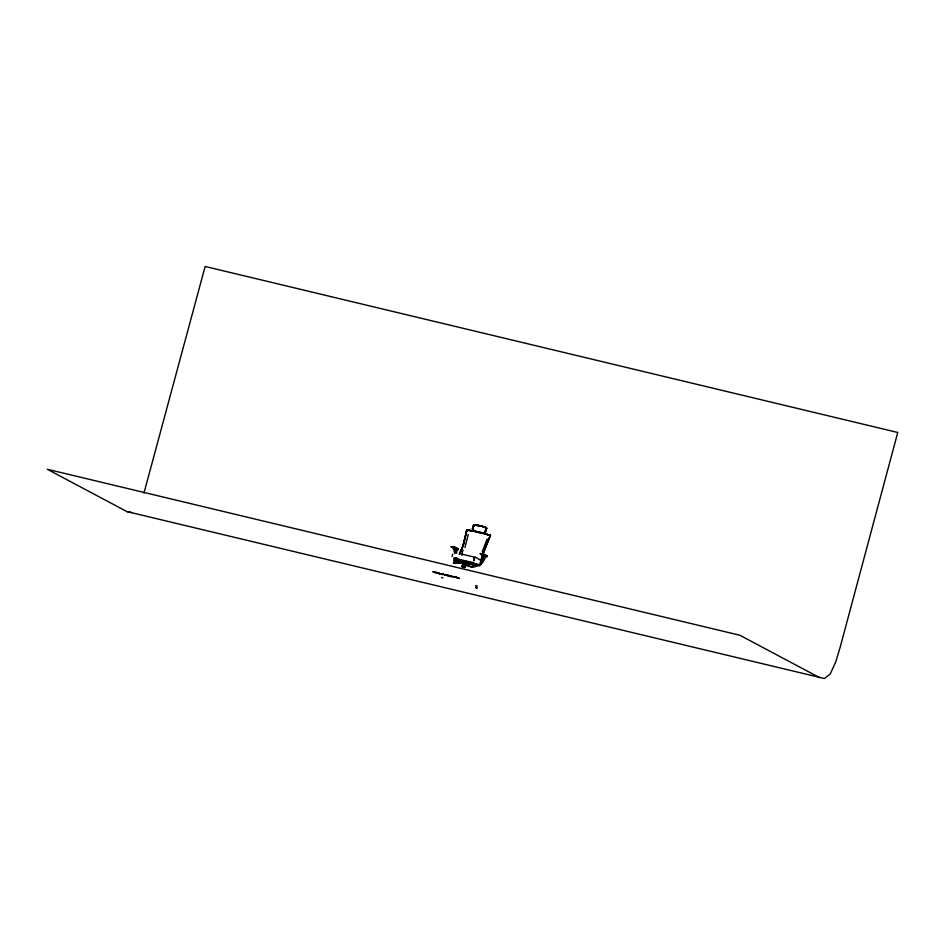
<?xml version="1.0" encoding="UTF-8"?>
<svg xmlns="http://www.w3.org/2000/svg" width="945" height="945" viewBox="0 0 945 945"><rect width="100%" height="100%" fill="white"/><g stroke="black" fill="none" stroke-linecap="round" stroke-linejoin="round"><path stroke-width="1.42" d="M475.89 531.196L473.61 530.641L472.996 528.515M453.376 563.303L456.01 563.338M454.143 563.444L453.541 563.125M463.759 562.759L463.83 560.527M463.901 562.795L463.901 560.503M481.915 556.77L481.785 559.57L482.387 554.538L490.337 535.366L481.915 556.77L482.104 555.542M482.068 559.688L482.387 555.577M459.518 554.302L463.074 545.962L466.877 529.743L474.827 531.09M444.729 574.82L445.627 575.304L445.804 574.631L445.048 575.103L443.205 574.005M461.077 561.897C458.408 561.306 445.071 559.416 464.196 562.464M454.072 561.188L454.888 560.101M455.655 561.566L457.345 560.999M473.929 560.739L474.449 557.644L475.5 557.326L480.556 560.184M473.906 560.692L474.484 557.668L475.406 557.396L461.68 554.089M454.828 550.321L454.982 549.021L458.124 549.754C459.223 547.379 446.867 545.123 454.179 547.864M475.595 531.314A11.836 0.862 15.9 0 1 474.744 531.078L473.87 531.232L472.524 529.046L472.866 526.365L473.764 524.947L476.256 524.912A11.742 6.237 3.6 0 1 478.843 525.337L479.647 525.526A18.699 2.15 11.2 0 1 482.104 526.117L482.86 526.306A11.742 6.001 -0.4 0 1 485.092 527.026L486.71 528.054L486.344 529.59L485.458 532.153L483.379 533.535A13.017 1.134 13.7 0 1 481.064 533.086L480.308 532.933A20.247 8.564 22.5 0 1 477.851 532.342L477.083 532.13A13.017 0.933 16.3 0 1 474.555 531.421L473.658 530.854M481.099 563.303L479.942 563.338L482.706 556.77L482.47 555.14L484.442 555.613L481.029 563.846L478.477 565.488A105.096 99.249 -61.9 0 1 468.944 563.846M454.332 548.844L451.285 546.6A4.087 0.661 16.7 0 1 455.006 547.498L458.349 549.163L457.616 549.057M484.289 556.144L480.343 553.569A4.087 0.661 16.7 0 1 484.064 554.455L487.372 556.05L486.486 556.664M472.524 529.046L473.764 524.947M472.902 526.306L472.394 528.952M462.046 548.726L459.459 554.219L463.085 545.962L466.913 529.743L469.712 530.239M464.916 567.378L466.369 561.625L465.531 561.129L464.042 561.07L461.774 566.622L464.916 567.378L461.774 566.622M483.391 555.814L483.757 555.01L487.183 556.723M484.466 533.228L486.049 529.59L485.423 531.811C485.163 534.752 481.029 532.413 484.655 533.287L486.569 528.385L485.068 527.404A12.131 7.678 -5.8 0 0 484.372 527.097M464.491 567.661L466.369 561.625M466.724 530.169L473.646 531.031M490.49 535.531L484.218 533.5L490.467 535.508L489.971 537.421M448.769 575.611L451.261 576.663L448.84 575.351M478.453 532.07L466.995 529.932L463.074 545.962M486.439 527.96L484.962 531.952L486.71 528.054M486.238 529.035L486.415 528.255L486.238 528.846M466.995 529.932L462.873 545.938L459.317 554.242M468.271 534.421L464.94 547.509M435.267 572.552L433.093 571.583M441.563 573.922L433.731 571.737M436.968 572.717L436.247 572.339M438.35 573.568L436.897 572.493M443.819 574.147L443.134 574.265M448.414 575.907L447.209 574.962M449.347 575.93L447.824 575.115M449.288 576.178L448.485 575.647M450.694 576.45L450.859 575.836M451.261 576.663L451.438 575.977M454.049 577.253L452.844 576.32L454.994 577.277M454.923 577.537L454.12 576.993M459.542 578.364L454.51 576.71M455.336 576.958L459.471 578.623M445.048 575.103L448.426 575.977M466.298 531.728L466.759 530.157M463.782 566.716L465.531 561.129M143.947 493.136L205.136 266.466L897.75 432.479L840.211 647.101L835.758 661.819L830.206 674.033L824.418 678.534L126.902 511.576L47.25 469.252L739.864 635.253L819.516 677.589M461.538 554.668L462.046 555.199L462.388 551.998M464.361 560.857L462.211 566.338M451.214 547.155L455.006 547.498M460.947 562.062L462.542 561.377M480.273 554.124L484.064 554.455M452.714 554.065L452.1 556.64M482.257 551.585L487.147 539.016M455.171 563.137L463.393 563.232L455.207 563.255M473.847 525.869L473.551 526.589L474.236 525.337M473.563 526.625L473.87 525.916M479.717 532.354L490.408 535.602L483.06 553.782M482.765 553.664L484.088 550.994M462.778 551.053L463.274 550.309M462.507 561.318L460.912 561.944M477.438 564.791L475.122 566.764L472.488 567.272L466.287 565.712M478.477 565.488L479.599 565.594L482.741 562.488L486.049 556.463L484.442 555.613M479.906 559.475L480.497 559.204M468.897 564.07L477.721 565.76L475.595 563.834L454.072 559.145M472.524 565.512L474.673 565.712L467.68 561.909L462.684 561.046A9.71 1.914 17.4 0 0 465.365 561.85M466.818 529.85L469.807 530.393M454.143 563.173L456.01 563.066M483.001 533.122L480.154 532.484M472.583 563.574L474.567 563.799L477.024 565.712M458.16 548.88L454.699 548.053M486.675 555.778L487.407 556.132L486.675 556.026M470.882 530.736L473.457 531.149M483.639 526.826A12.131 7.678 -5.8 0 0 482.871 526.589L482.127 526.377A13.1 4.217 6.9 0 0 479.67 525.786L478.442 525.633A8.34 4.749 1.8 0 0 475.819 525.396M483.875 533.263L483.556 533.193A11.836 0.992 14.1 0 1 481.241 532.72L480.485 532.555M126.902 511.576L131.804 512.521M479.67 525.786L478.855 525.621A12.131 7.985 -0.3 0 0 476.245 525.29M458.053 561.046L459.991 561.46M466.83 529.944L469.594 530.535M441.398 574.253L442.555 574.442L441.504 573.958M456.73 558.554L454.202 557.975A124.149 76.592 -1.9 0 0 472.358 562.334L477.556 564.909M478.241 531.763L479.883 532.153M481.123 532.472L483.568 533.051M476.185 531.527L478.513 532.082M456.659 553.144L456.955 549.494L453.376 548.171L454.84 553.605M455.561 557.739L457.132 560.373L453.541 558.471L471.26 562.842M466.05 561.838L464.042 561.07M472.606 564.484L475.418 565.157M454.958 560.491L461.29 562.015M454.828 560.775L463.345 562.736M454.084 561.035L455.667 561.413M464.586 563.976L472.488 567.272M433.023 571.843L433.66 571.997M436.188 572.599L436.826 572.753M447.139 575.221L447.753 575.375M452.773 576.568L453.399 576.722M454.439 576.97L458.231 577.938M466.511 562.121L467.338 562.417L466.641 562.157M440.724 574.076L438.964 573.402L443.252 574.607L438.445 573.355M490.408 535.602L484.785 533.76M454.817 548.017L458.124 549.754M483.214 526.719L482.08 526.389A11.245 4.158 5.8 0 0 479.635 525.798L478.383 525.562A7.82 4.619 1.5 0 0 475.772 525.337M475.855 531.409L472.937 529.85M483.356 526.814L482.186 526.459A10.702 4.335 4.9 0 0 480.58 526.034M484.123 533.346L490.301 535.342L488.636 534.775M479.304 564.744L478.064 564.33A94.287 89.031 -61.9 0 1 459.093 559.936M454.061 577.324L451.84 576.485M482.93 554.987L480.343 553.569M453.872 548.029L451.285 546.6M482.47 555.14L484.076 556.003M434.57 572.469L435.196 572.8M454.439 558.802L455.159 559.511M456.659 557.763L457.853 559.487M480.698 553.534L487.218 555.849M455.88 552.896L455.348 548.643M467.68 561.909L467.976 564.779M463.404 560.881L463.463 563.704M476.918 587.873A1.607 1.323 -81.5 0 1 475.654 587.459M477.201 587.979A1.607 1.323 -81.5 0 1 476.233 587.66M442.969 577.82A1.607 1.595 0 0 1 441.587 577.454M477.154 586.03A1.607 1.264 -69.2 0 1 476.008 585.794M476.587 585.888A1.607 1.264 -69.2 0 1 475.63 585.699M469.889 562.771A9.71 1.914 17.4 0 1 467.586 562.381M476.434 531.551A11.836 0.862 15.9 0 0 477.26 531.763L478.028 531.964A31.906 14.482 23.4 0 0 479.67 532.378M484.1 527.062A8.34 4.619 -1.2 0 1 485.411 527.7M484.643 527.263A7.82 4.465 -2.4 0 1 485.257 527.605M483.757 533.263A4.134 1.217 19.4 0 1 481.69 533.015L477.001 531.893A4.134 1.217 19.4 0 1 474.591 531.066M463.771 562.535A105.096 99.249 -61.9 0 1 458.443 560.846M479.599 565.594A110.4 104.245 -61.9 0 1 473.917 564.72M464.786 561.826A102.273 96.579 -61.9 0 1 458.242 559.688"/></g></svg>
